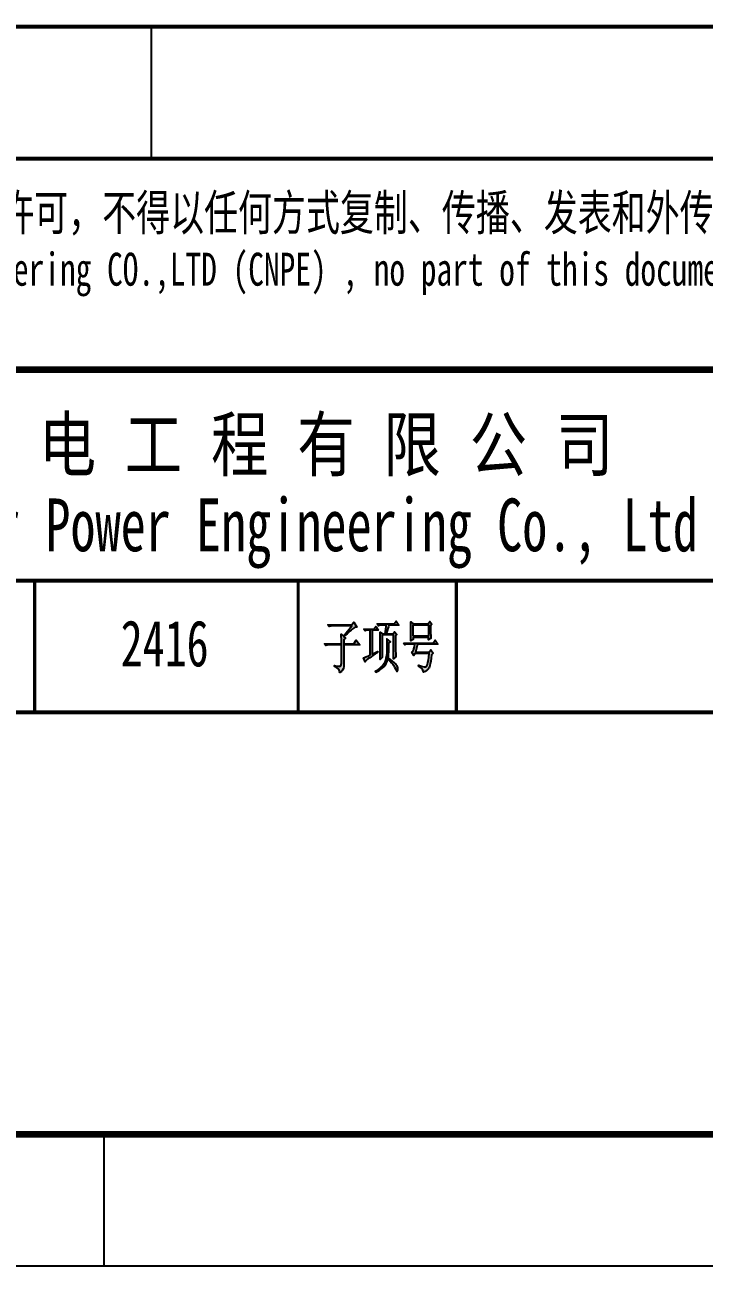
# Model space of a CAD drawing. Header units: inches. Extents: x 15 to 856, y 8 to 602.
# Drawn here: x 739.2 to 790.7, y 7.7 to 101.8 of the extents above; entities that cross this region are included whole.
import ezdxf

# ---------------------------------------------------------------- set-up
doc = ezdxf.new("R2010")
doc.units = ezdxf.units.IN
doc.header["$MEASUREMENT"] = 0
doc.layers.add('1', color=7, linetype='Continuous')
doc.layers.add('图框', color=4, linetype='Continuous')
doc.styles.add('宋体', font='SimSun.ttf', dxfattribs={"width": 0.7})

# ---------------------------------------------------------------- blocks, each defined once
blk = doc.blocks.new('tk1')
at = {"layer": '图框', "color": 1}
blk.add_line((0, 0), (-806, 0), dxfattribs=at)
at = {"layer": '图框'}
for p, q in [((-100.75, 0), (-100.75, -10)), ((10, -10), (-831, -10))]:
    blk.add_line(p, q, dxfattribs=at)

msp = doc.modelspace()

# ---------------------------------------------------------------- hatches: boundary and pattern name
at = {"layer": '1'}
h = msp.add_hatch(color=7, dxfattribs=at)
h.paths.add_polyline_path([(763.387, 53.166), (763.387, 54.807), (764.61, 54.807), (764.34, 55.172), (764.155, 54.888), (763.387, 54.888), (763.387, 55.206), (763.515, 55.305), (763.41, 55.405), (763.534, 55.528), (763.648, 55.637), (763.757, 55.742), (763.856, 55.832), (763.951, 55.912), (764.037, 55.988), (764.184, 56.088), (764.302, 56.135), (764.388, 56.14), (764.155, 56.524), (763.989, 56.32), (762.196, 56.32), (762.291, 56.188), (762.405, 56.225), (762.524, 56.24), (764.003, 56.24), (763.363, 55.457), (763.197, 55.604), (763.211, 55.078), (763.211, 54.888), (761.926, 54.888), (762.021, 54.755), (762.139, 54.793), (762.253, 54.807), (763.211, 54.807), (763.211, 53.389), (763.183, 53.214), (763.116, 53.171), (763.036, 53.18), (762.922, 53.195), (762.77, 53.223), (762.699, 53.237), (762.699, 53.157), (762.846, 53.076), (762.96, 52.986), (763.036, 52.882), (763.078, 52.772), (763.083, 52.72), (763.211, 52.796), (763.306, 52.896), (763.363, 53.019)])
h.paths.add_polyline_path([(766.313, 55.557), (767.172, 55.557), (767.172, 53.754), (767.338, 53.887), (767.333, 54.072), (767.324, 54.423), (767.324, 55.49), (767.433, 55.59), (767.243, 55.803), (767.139, 55.637), (766.612, 55.637), (766.678, 55.856), (766.735, 56.036), (766.783, 56.183), (766.821, 56.297), (766.826, 56.306), (767.57, 56.306), (767.362, 56.591), (767.21, 56.387), (765.924, 56.387), (766.019, 56.254), (766.138, 56.292), (766.252, 56.306), (766.612, 56.306), (766.603, 56.183), (766.588, 56.022), (766.565, 55.822), (766.546, 55.637), (766.323, 55.637), (766.147, 55.77), (766.152, 55.604), (766.157, 55.433), (766.157, 55.078), (766.161, 54.893), (766.161, 54.508), (766.157, 54.314), (766.157, 54.134), (766.152, 53.963), (766.152, 53.802), (766.147, 53.688), (766.313, 53.84)])
h.paths.add_polyline_path([(765.758, 54.091), (765.934, 54.205), (765.986, 54.238), (765.962, 54.305), (765.54, 54.105), (765.54, 55.922), (766.01, 55.922), (765.82, 56.188), (765.682, 56.007), (764.924, 56.007), (765.018, 55.874), (765.132, 55.912), (765.251, 55.922), (765.388, 55.922), (765.388, 54.039), (765.208, 53.954), (765.071, 53.892), (764.966, 53.849), (764.9, 53.825), (764.89, 53.821), (765.028, 53.508), (765.09, 53.612), (765.17, 53.688), (765.213, 53.721), (765.279, 53.769), (765.365, 53.83), (765.474, 53.906), (765.607, 53.991)])
h.paths.add_polyline_path([(766.745, 53.707), (766.764, 53.811), (766.783, 53.944), (766.797, 54.096), (766.811, 54.276), (766.816, 54.475), (766.821, 54.693), (766.826, 54.921), (766.93, 55.04), (766.66, 55.258), (766.664, 55.068), (766.664, 54.708), (766.655, 54.357), (766.65, 54.191), (766.631, 53.987), (766.598, 53.806), (766.56, 53.645), (766.508, 53.503), (766.465, 53.403), (766.403, 53.313), (766.332, 53.223), (766.242, 53.128), (766.133, 53.033), (766.01, 52.938), (765.872, 52.844), (765.787, 52.787), (765.82, 52.739), (765.967, 52.815), (766.095, 52.891), (766.209, 52.967), (766.313, 53.038), (766.403, 53.114), (766.451, 53.157), (766.546, 53.266), (766.622, 53.394), (766.688, 53.541)])
h.paths.add_polyline_path([(767.21, 53.465), (767.091, 53.565), (766.944, 53.683), (766.835, 53.773), (766.811, 53.721), (766.925, 53.574), (767.025, 53.446), (767.105, 53.337), (767.162, 53.256), (767.248, 53.119), (767.324, 52.981), (767.371, 52.891), (767.447, 52.787), (767.499, 52.886), (767.504, 53.057), (767.452, 53.204), (767.433, 53.237), (767.38, 53.299), (767.309, 53.375)])
h.paths.add_polyline_path([(769.984, 55.69), (769.984, 56.254), (770.075, 56.373), (769.913, 56.572), (769.809, 56.406), (768.656, 56.406), (768.481, 56.539), (768.486, 56.368), (768.49, 56.192), (768.49, 55.471), (768.486, 55.296), (768.481, 55.13), (768.481, 55.12), (768.656, 55.206), (768.656, 55.372), (769.818, 55.372), (769.818, 55.187), (769.994, 55.291), (769.989, 55.386), (769.989, 55.519)])
h.paths.add_polyline_path([(768.656, 56.32), (769.818, 56.32), (769.818, 55.457), (768.656, 55.457)], flags=16)
h.paths.add_polyline_path([(768.993, 54.855), (770.544, 54.855), (770.331, 55.154), (770.184, 54.94), (767.931, 54.94), (768.026, 54.807), (768.13, 54.855), (768.794, 54.855), (768.756, 54.665), (768.718, 54.504), (768.699, 54.456), (768.623, 54.309), (768.562, 54.238), (768.699, 54.006), (768.808, 54.157), (769.88, 54.157), (769.847, 53.878), (769.814, 53.645), (769.781, 53.46), (769.743, 53.313), (769.705, 53.218), (769.667, 53.161), (769.657, 53.157), (769.586, 53.133), (769.486, 53.133), (769.368, 53.157), (769.216, 53.204), (769.088, 53.256), (769.074, 53.19), (769.216, 53.09), (769.325, 52.986), (769.396, 52.877), (769.434, 52.763), (769.434, 52.739), (769.577, 52.796), (769.681, 52.853), (769.705, 52.872), (769.799, 52.962), (769.866, 53.057), (769.894, 53.123), (769.923, 53.233), (769.956, 53.38), (769.989, 53.574), (770.022, 53.806), (770.056, 54.058), (770.169, 54.172), (769.994, 54.423), (769.866, 54.238), (768.827, 54.238)])

# ---------------------------------------------------------------- linework, layer by layer
for p, q in [((748.802, 91.681), (748.802, 101.681)), ((845.932, 91.681), (665.932, 91.681)), ((845.932, 17.681), (665.932, 17.681))]:
    msp.add_line(p, q, dxfattribs=at)
at = {"layer": '1', "color": 7}
msp.add_line((845.932, 17.681), (665.932, 17.681), dxfattribs=at)
for points, const_width in [([(665.932, 101.681), (845.932, 101.681)], 0.3), ([(665.932, 17.681), (845.932, 17.681), (845.932, 91.681)], 0.5), ([(665.932, 91.681), (845.932, 91.681)], 0.3), ([(665.932, 91.681), (845.932, 91.681)], 0.3), ([(665.932, 59.681), (845.932, 59.681)], 0.3), ([(739.932, 59.681), (739.932, 49.681)], 0.25), ([(759.932, 59.681), (759.932, 49.681)], 0.25), ([(771.932, 59.681), (771.932, 49.681)], 0.25), ([(727.932, 49.681), (845.932, 49.681)], 0.3)]:
    msp.add_lwpolyline(points, dxfattribs=dict(at, const_width=const_width))
at = {"layer": '1', "color": 7, "const_width": 0.5}
msp.add_lwpolyline([(665.932, 75.681), (845.932, 75.681), (845.932, 17.681), (665.932, 17.681)], close=True, dxfattribs=at)
at = {"layer": '1', "color": 7}
for points in [[(764.037, 55.988), (763.951, 55.912), (763.856, 55.832), (763.757, 55.742), (763.648, 55.637), (763.534, 55.528), (763.41, 55.405), (763.515, 55.305), (763.387, 55.206), (763.387, 54.888), (764.155, 54.888), (764.34, 55.172), (764.61, 54.807), (763.387, 54.807), (763.387, 53.166), (763.363, 53.019), (763.306, 52.896), (763.211, 52.796), (763.083, 52.72), (763.078, 52.772), (763.036, 52.882), (762.96, 52.986), (762.846, 53.076), (762.699, 53.157), (762.699, 53.237), (762.77, 53.223), (762.922, 53.195), (763.036, 53.18), (763.116, 53.171), (763.183, 53.214), (763.211, 53.389), (763.211, 54.807), (762.253, 54.807), (762.139, 54.793), (762.021, 54.755), (761.926, 54.888), (763.211, 54.888), (763.211, 55.078), (763.197, 55.604), (763.363, 55.457), (764.003, 56.24), (762.524, 56.24), (762.405, 56.225), (762.291, 56.188), (762.196, 56.32), (763.989, 56.32), (764.155, 56.524), (764.388, 56.14), (764.302, 56.135), (764.184, 56.088)], [(766.152, 53.963), (766.157, 54.134), (766.157, 54.314), (766.161, 54.508), (766.161, 54.893), (766.157, 55.078), (766.157, 55.433), (766.152, 55.604), (766.147, 55.77), (766.323, 55.637), (766.546, 55.637), (766.565, 55.822), (766.588, 56.022), (766.603, 56.183), (766.612, 56.306), (766.252, 56.306), (766.138, 56.292), (766.019, 56.254), (765.924, 56.387), (767.21, 56.387), (767.362, 56.591), (767.57, 56.306), (766.826, 56.306), (766.821, 56.297), (766.783, 56.183), (766.735, 56.036), (766.678, 55.856), (766.612, 55.637), (767.139, 55.637), (767.243, 55.803), (767.433, 55.59), (767.324, 55.49), (767.324, 54.423), (767.333, 54.072), (767.338, 53.887), (767.172, 53.754), (767.172, 55.557), (766.313, 55.557), (766.313, 53.84), (766.147, 53.688), (766.152, 53.802)], [(769.809, 56.406), (769.913, 56.572), (770.075, 56.373), (769.984, 56.254), (769.984, 55.69), (769.989, 55.519), (769.989, 55.386), (769.994, 55.291), (769.818, 55.187), (769.818, 55.372), (768.656, 55.372), (768.656, 55.206), (768.481, 55.12), (768.481, 55.13), (768.486, 55.296), (768.49, 55.471), (768.49, 56.192), (768.486, 56.368), (768.481, 56.539), (768.656, 56.406)], [(765.17, 53.688), (765.09, 53.612), (765.028, 53.508), (764.89, 53.821), (764.9, 53.825), (764.966, 53.849), (765.071, 53.892), (765.208, 53.954), (765.388, 54.039), (765.388, 55.922), (765.251, 55.922), (765.132, 55.912), (765.018, 55.874), (764.924, 56.007), (765.682, 56.007), (765.82, 56.188), (766.01, 55.922), (765.54, 55.922), (765.54, 54.105), (765.962, 54.305), (765.986, 54.238), (765.934, 54.205), (765.758, 54.091), (765.607, 53.991), (765.474, 53.906), (765.365, 53.83), (765.279, 53.769), (765.213, 53.721)], [(768.656, 55.457), (768.656, 56.32), (769.818, 56.32), (769.818, 55.457)], [(766.451, 53.157), (766.546, 53.266), (766.622, 53.394), (766.688, 53.541), (766.745, 53.707), (766.764, 53.811), (766.783, 53.944), (766.797, 54.096), (766.811, 54.276), (766.816, 54.475), (766.821, 54.693), (766.826, 54.921), (766.93, 55.04), (766.66, 55.258), (766.664, 55.068), (766.664, 54.708), (766.655, 54.357), (766.65, 54.191), (766.631, 53.987), (766.598, 53.806), (766.56, 53.645), (766.508, 53.503), (766.465, 53.403), (766.403, 53.313), (766.332, 53.223), (766.242, 53.128), (766.133, 53.033), (766.01, 52.938), (765.872, 52.844), (765.787, 52.787), (765.82, 52.739), (765.967, 52.815), (766.095, 52.891), (766.209, 52.967), (766.313, 53.038), (766.403, 53.114)], [(767.931, 54.94), (770.184, 54.94), (770.331, 55.154), (770.544, 54.855), (768.993, 54.855), (768.827, 54.238), (769.866, 54.238), (769.994, 54.423), (770.169, 54.172), (770.056, 54.058), (770.022, 53.806), (769.989, 53.574), (769.956, 53.38), (769.923, 53.233), (769.894, 53.123), (769.866, 53.057), (769.799, 52.962), (769.705, 52.872), (769.681, 52.853), (769.577, 52.796), (769.434, 52.739), (769.434, 52.763), (769.396, 52.877), (769.325, 52.986), (769.216, 53.09), (769.074, 53.19), (769.088, 53.256), (769.216, 53.204), (769.368, 53.157), (769.486, 53.133), (769.586, 53.133), (769.657, 53.157), (769.667, 53.161), (769.705, 53.218), (769.743, 53.313), (769.781, 53.46), (769.814, 53.645), (769.847, 53.878), (769.88, 54.157), (768.808, 54.157), (768.699, 54.006), (768.562, 54.238), (768.623, 54.309), (768.699, 54.456), (768.718, 54.504), (768.756, 54.665), (768.794, 54.855), (768.13, 54.855), (768.026, 54.807)], [(767.025, 53.446), (767.105, 53.337), (767.162, 53.256), (767.248, 53.119), (767.324, 52.981), (767.371, 52.891), (767.447, 52.787), (767.499, 52.886), (767.499, 52.891), (767.504, 53.057), (767.452, 53.204), (767.433, 53.237), (767.38, 53.299), (767.309, 53.375), (767.21, 53.465), (767.091, 53.565), (766.944, 53.683), (766.835, 53.773), (766.811, 53.721), (766.925, 53.574)]]:
    msp.add_lwpolyline(points, close=True, dxfattribs=at)
at = {"layer": '图框'}
msp.add_line((845.932, 17.681), (665.932, 17.681), dxfattribs=at)

# ---------------------------------------------------------------- block references
at = {"linetype": 'Continuous'}
msp.add_blockref('tk1', (845.932, 17.681), dxfattribs=at)

# ---------------------------------------------------------------- texts
at = {"linetype": 'Continuous', "insert": (749.802, 54.891), "char_height": 3.5, "attachment_point": 5, "style": '宋体'}
msp.add_mtext_dynamic_manual_height_columns('2416', width=17.30878, gutter_width=1, heights=[0], dxfattribs=at)
at = {"layer": '1', "color": 7, "ltscale": 0.8, "style": '宋体', "width": 0.7}
for s, height, p in [('本文件产权属中国核电工程有限公司（CNPE）所有，未经书面许可，不得以任何方式复制、传播、发表和外传。', 2.7, (667.733, 86.241)), ('This document is the property of China Nuclear Power Engineering CO.,LTD (CNPE) , no part of this document may be', 2.5, (668.048, 82.046))]:
    msp.add_text(s, height=height, dxfattribs=at).set_placement(p)
at = {"layer": '1', "color": 7, "style": '宋体'}
for s, width, p in [('中 国 核 电 工 程 有 限 公 司', 0.8, (720.609, 68.01)), ('China Nuclear Power Engineering Co., Ltd', 0.7, (714.079, 61.906))]:
    msp.add_text(s, height=4, dxfattribs=dict(at, width=width)).set_placement(p)

doc.saveas('drawing.dxf')
